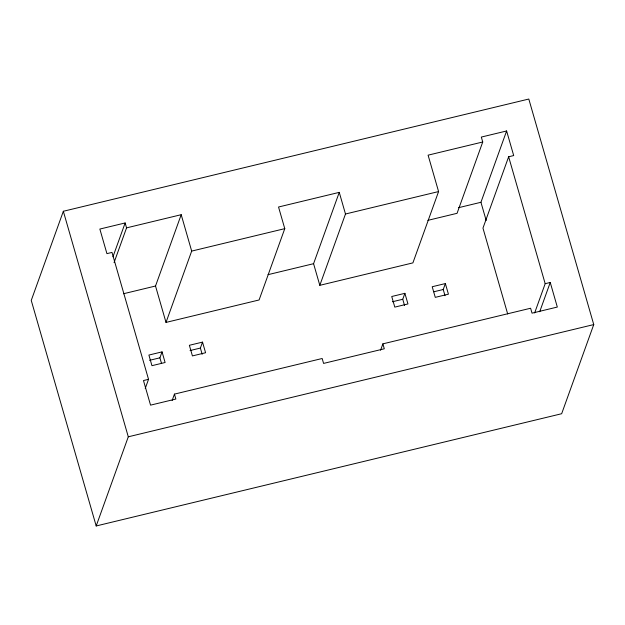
<?xml version="1.0" encoding="UTF-8"?>
<svg xmlns="http://www.w3.org/2000/svg" width="625" height="625" viewBox="0 0 625 625"><rect width="100%" height="100%" fill="white"/><g stroke="black" fill="none" stroke-linecap="round" stroke-linejoin="round"><path stroke-width="0.94" d="M63.344 211.273L31.25 300.422L96.195 525.961L561.656 413.727L593.75 324.578L528.805 99.039L63.344 211.273L128.289 436.805L96.195 525.961M112.961 256.781L125.148 222.953L99.852 229.055L106.93 253.641L111.992 252.422L148.531 379.328L145.242 388.469M114.055 262.617L126.562 227.867L125.148 222.953M507.68 313.953L482.961 228.109L508.641 156.781L513.695 155.562L506.617 130.969L481.32 137.07L482.734 141.992L428.094 155.164L438.578 191.562L412.898 262.883L319.812 285.328L345.484 214.008L339.258 192.367L278.539 207.008L284.773 228.648L259.094 299.969L166.008 322.414L155.523 286.016L181.203 214.695L126.562 227.867M166.008 322.414L191.68 251.094L181.203 214.695M161.438 363.133L159.906 357.82L162.047 351.883L148.891 355.055L151.953 365.68L165.102 362.508L162.047 351.883M172.133 400.523L174.438 394.117L322.164 358.5L323.586 363.414L384.297 348.781L382.883 343.859L530.609 308.242L532.031 313.156L557.32 307.055L550.242 282.469L545.18 283.688L534.648 312.945M202.164 354.258L200.383 348.062L202.523 342.117L189.367 345.289L192.422 355.914L205.578 352.742L202.523 342.117M319.812 285.328L313.578 263.688L339.258 192.367M380.578 350.258L382.883 343.859M404.539 305.469L402.75 299.266L404.891 293.328L391.742 296.5L394.797 307.117L407.953 303.945L404.891 293.328M482.734 141.992L457.062 213.313L427.852 220.352M445.016 295.703L443.227 289.508L445.367 283.562L432.211 286.734L435.273 297.359L448.43 294.188L445.367 283.562M486.188 220.508L480.938 202.289L506.617 130.969M539.711 311.727L550.242 282.469M191.68 251.094L284.773 228.648M345.484 214.008L438.578 191.562M458.453 207.711L480.938 202.289M123.492 293.742L155.523 286.016M268.039 274.664L313.578 263.688M149.57 360.312L159.906 357.82M190.047 350.555L200.383 348.062M392.414 301.758L402.75 299.266M433.836 291.773L443.227 289.508M148.531 379.328L143.477 380.547L150.555 405.141L175.852 399.039L174.438 394.117M128.289 436.805L593.75 324.578M508.641 156.781L545.18 283.688"/></g></svg>
